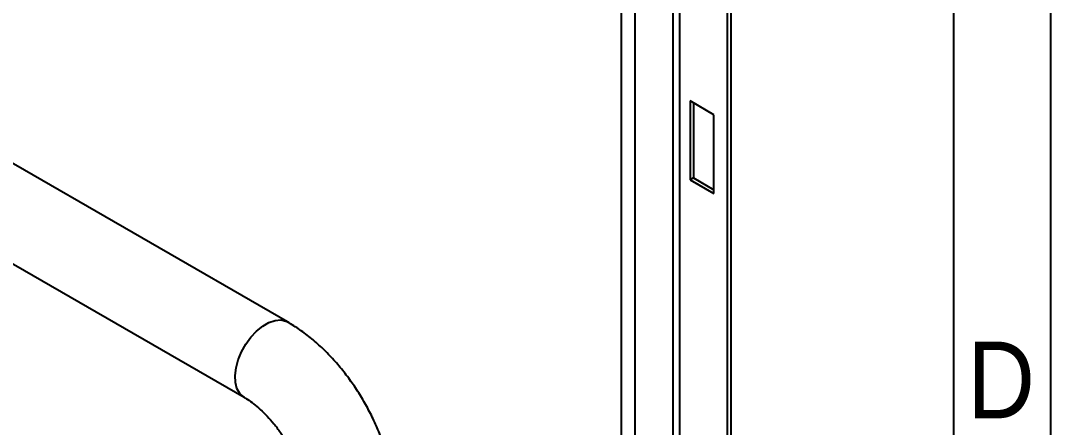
# Model space of a CAD drawing. Extents: x 75 to 2075, y 25 to 1460.
# Drawn here: x 1809 to 2075, y 854.8 to 960 of the extents above; entities that cross this region are included whole.
import ezdxf

# ---------------------------------------------------------------- set-up
doc = ezdxf.new("R2010")
doc.units = 0
doc.header["$LTSCALE"] = 5
doc.linetypes.add('SLD-KATı', pattern=[0])
doc.layers.get('0').update_dxf_attribs({"linetype": 'CONTINUOUS'})
doc.styles.add('SLDTEXTSTYLE1', font='GOTHIC.TTF', dxfattribs={"width": 0.913})

msp = doc.modelspace()

# ---------------------------------------------------------------- linework, layer by layer
at = {"color": 7, "linetype": 'SLD-KATı'}
for p, q in [((2075, 1460), (2075, 25)), ((2050, 1435), (2050, 50)), ((1977.479, 1036.643), (1977.479, 497.87)), ((1979.247, 497.87), (1979.247, 1036.643)), ((1964.22, 493.206), (1964.22, 1030.082)), ((1967.756, 492.258), (1967.756, 1031.03)), ((1991.621, 495.83), (1991.621, 1024.396)), ((1992.505, 496.34), (1992.505, 1024.906)), ((1988.085, 935.669), (1981.898, 939.241)), ((1981.898, 939.241), (1981.898, 918.827)), ((1982.782, 938.731), (1982.782, 919.337)), ((1988.085, 915.255), (1988.085, 935.669)), ((1877.939, 882.097), (1791.743, 931.857)), ((1982.782, 919.337), (1981.898, 918.827)), ((1981.898, 918.827), (1988.085, 915.255)), ((1982.782, 919.337), (1988.085, 916.276)), ((1780.493, 912.371), (1866.69, 862.611))]:
    msp.add_line(p, q, dxfattribs=at)
at = {"color": 8, "linetype": 'SLD-KATı', "flags": 128}
msp.add_lwpolyline([(1866.689, 862.611), (1866.549, 862.697), (1865.563, 863.598), (1864.855, 864.857), (1864.451, 866.424), (1864.37, 868.233), (1864.613, 870.211), (1865.172, 872.277), (1866.024, 874.346), (1867.133, 876.333), (1868.454, 878.157), (1869.933, 879.744), (1871.509, 881.029), (1873.119, 881.958), (1874.696, 882.494), (1876.175, 882.615), (1877.496, 882.316), (1877.941, 882.096)], dxfattribs=at)
at = {"color": 7, "linetype": 'SLD-KATı'}
for points, knots in [([(1905.661, 834.081), (1905.651, 834.775), (1905.621, 836.707), (1905.31, 839.939), (1904.649, 843.765), (1903.683, 847.606), (1902.434, 851.428), (1900.919, 855.198), (1899.152, 858.888), (1897.152, 862.47), (1894.934, 865.915), (1892.513, 869.198), (1889.904, 872.29), (1887.122, 875.166), (1884.178, 877.792), (1881.119, 880.15), (1878.993, 881.452), (1877.939, 882.097)], [0, 0, 0, 0, 0.0387094, 0.1077722, 0.1767369, 0.2455414, 0.3140858, 0.3823789, 0.4504906, 0.5185231, 0.5865942, 0.6547977, 0.7232531, 0.7920867, 0.8614112, 0.9313013, 1, 1, 1, 1]), ([(1866.69, 862.611), (1866.963, 862.448), (1867.755, 861.975), (1869.166, 860.969), (1870.904, 859.507), (1872.672, 857.766), (1874.42, 855.775), (1876.1, 853.567), (1877.669, 851.186), (1879.087, 848.683), (1880.322, 846.113), (1881.349, 843.537), (1882.149, 841.018), (1882.719, 838.617), (1883.051, 836.446), (1883.154, 834.97), (1883.16, 834.242), (1883.161, 834.081)], [0, 0, 0, 0, 0.0369147, 0.1068871, 0.1778565, 0.2500016, 0.3231732, 0.3971515, 0.4716829, 0.5465008, 0.6213247, 0.6958078, 0.76969, 0.8427295, 0.9147241, 0.9810788, 1, 1, 1, 1])]:
    msp.add_open_spline(points, degree=3, knots=knots, dxfattribs=at)

# ---------------------------------------------------------------- texts
at = {"color": 7, "linetype": 'CONTINUOUS', "insert": (2062.263, 877.034), "char_height": 19.844, "attachment_point": 2, "style": 'SLDTEXTSTYLE1'}
msp.add_mtext('D', dxfattribs=at)

doc.saveas('drawing.dxf')
